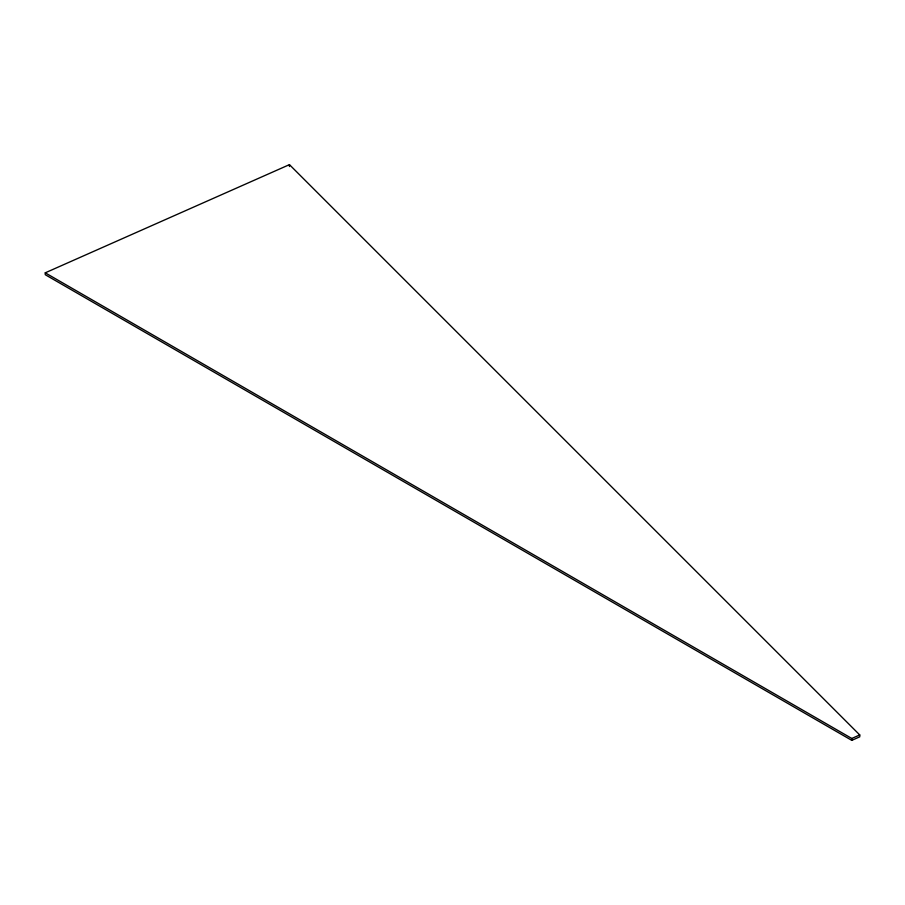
<?xml version="1.0" encoding="UTF-8"?>
<svg xmlns="http://www.w3.org/2000/svg" width="905" height="905" viewBox="0 0 905 905"><rect width="100%" height="100%" fill="white"/><g stroke="black" fill="none" stroke-linecap="round" stroke-linejoin="round"><path stroke-width="1.36" d="M45.25 272.824L289.442 164.642L859.75 734.951L859.75 736.828L851.786 740.358L45.25 274.701L45.25 272.824L851.786 738.469L859.75 734.951M851.786 738.469L851.786 740.358M289.442 164.642L289.442 166.531"/></g></svg>
